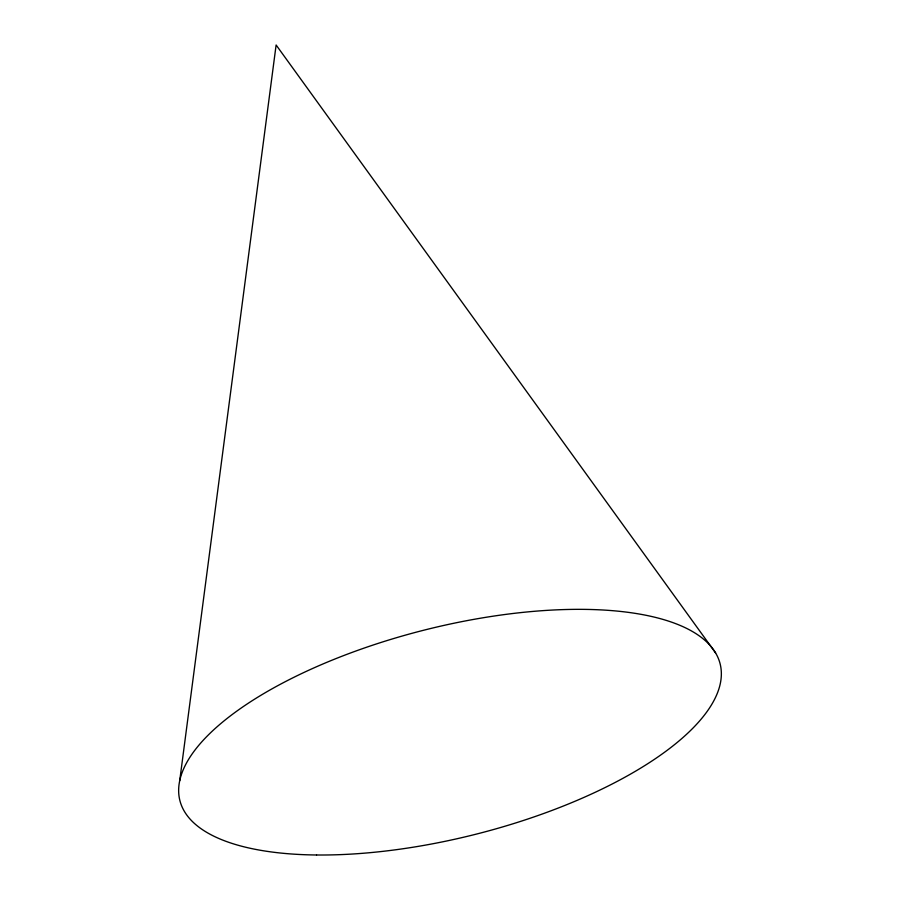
<?xml version="1.0" encoding="UTF-8"?>
<svg xmlns="http://www.w3.org/2000/svg" width="900" height="900" viewBox="0 0 900 900"><rect width="100%" height="100%" fill="white"/><g stroke="black" fill="none" stroke-linecap="round" stroke-linejoin="round"><path stroke-width="1.35" d="M179.719 780.694L276.12 45L715.624 652.995M316.553 854.989A278.629 105.278 -14.2 0 0 721.339 672.829A278.629 105.278 -14.2 0 0 312.109 668.711A278.629 105.278 -14.2 0 0 316.553 854.989"/></g></svg>
